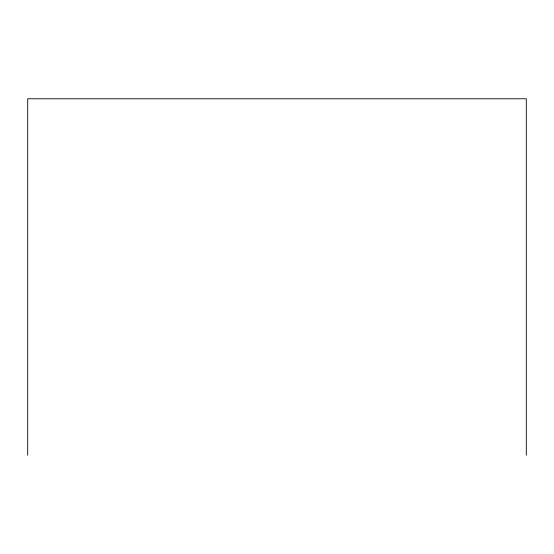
<?xml version="1.0" encoding="UTF-8"?>
<svg xmlns="http://www.w3.org/2000/svg" width="554" height="554" viewBox="0 0 554 554"><rect width="100%" height="100%" fill="white"/><g stroke="black" fill="none" stroke-linecap="round" stroke-linejoin="round"><path stroke-width="0.83" d="M526.3 455.222L526.3 98.778L27.7 98.778L27.7 455.222"/></g></svg>
